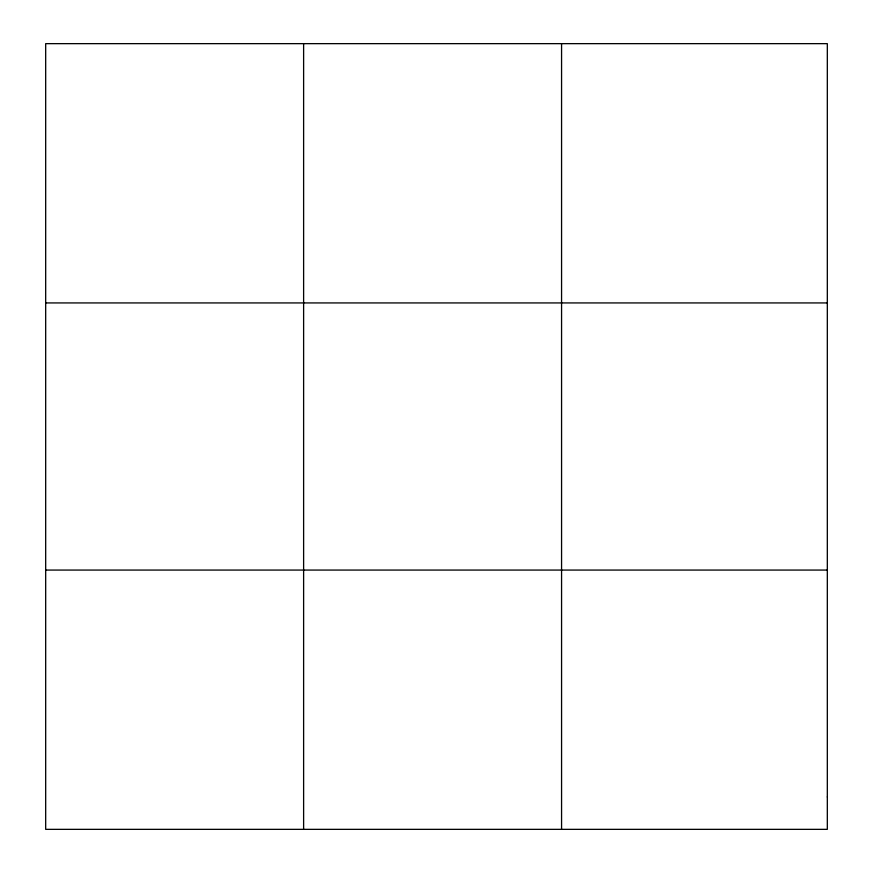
<?xml version="1.0" encoding="UTF-8"?>
<svg xmlns="http://www.w3.org/2000/svg" width="873" height="873" viewBox="0 0 873 873"><rect width="100%" height="100%" fill="white"/><g stroke="black" fill="none" stroke-linecap="round" stroke-linejoin="round"><path stroke-width="1.31" d="M303.618 43.65L303.618 829.35M561.568 43.65L561.568 829.35M45.68 302.931L827.32 302.931M45.68 570.069L827.32 570.069M827.32 796.94L827.32 829.35L45.68 829.35L45.68 43.65L827.32 43.65L827.32 796.94"/></g></svg>
